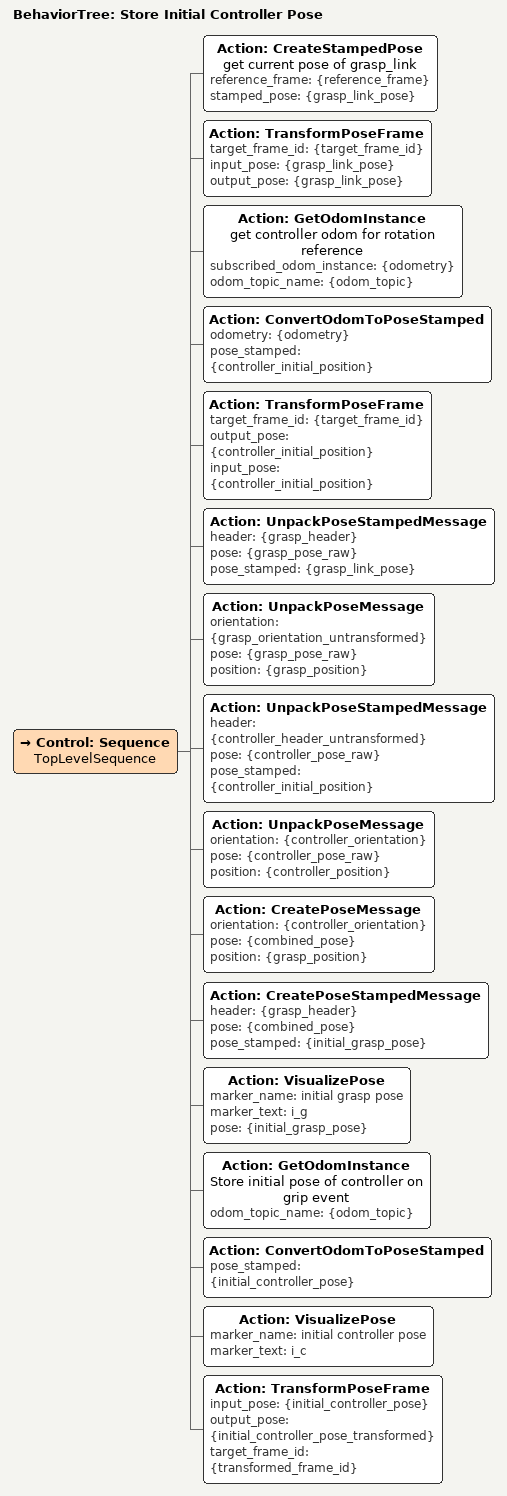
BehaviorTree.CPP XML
<?xml version='1.0' encoding='UTF-8'?>
<root BTCPP_format="4" main_tree_to_execute="Store Initial Controller Pose">
  <BehaviorTree ID="Store Initial Controller Pose" _description="When you clutch-in, need to save the initial controller position">
    <Control ID="Sequence" name="TopLevelSequence">
      <Action ID="CreateStampedPose" name="get current pose of grasp_link" reference_frame="{reference_frame}" stamped_pose="{grasp_link_pose}"/>
      <Action ID="TransformPoseFrame" target_frame_id="{target_frame_id}" input_pose="{grasp_link_pose}" output_pose="{grasp_link_pose}"/>
      <Action ID="GetOdomInstance" name="get controller odom for rotation reference" subscribed_odom_instance="{odometry}" odom_topic_name="{odom_topic}"/>
      <Action ID="ConvertOdomToPoseStamped" odometry="{odometry}" pose_stamped="{controller_initial_position}"/>
      <Action ID="TransformPoseFrame" target_frame_id="{target_frame_id}" output_pose="{controller_initial_position}" input_pose="{controller_initial_position}"/>
      <!--Extract position from grasp_link-->
      <Action ID="UnpackPoseStampedMessage" header="{grasp_header}" pose="{grasp_pose_raw}" pose_stamped="{grasp_link_pose}"/>
      <Action ID="UnpackPoseMessage" orientation="{grasp_orientation_untransformed}" pose="{grasp_pose_raw}" position="{grasp_position}"/>
      <!--Extract rotation from controller-->
      <Action ID="UnpackPoseStampedMessage" header="{controller_header_untransformed}" pose="{controller_pose_raw}" pose_stamped="{controller_initial_position}"/>
      <Action ID="UnpackPoseMessage" orientation="{controller_orientation}" pose="{controller_pose_raw}" position="{controller_position}"/>
      <!--Combine: grasp_link position and controller rotation-->
      <Action ID="CreatePoseMessage" orientation="{controller_orientation}" pose="{combined_pose}" position="{grasp_position}"/>
      <Action ID="CreatePoseStampedMessage" header="{grasp_header}" pose="{combined_pose}" pose_stamped="{initial_grasp_pose}"/>
      <Action ID="VisualizePose" marker_name="initial grasp pose" marker_text="i_g" pose="{initial_grasp_pose}"/>
      <!--Store initial controller pose (in quest frame as before)-->
      <Action ID="GetOdomInstance" name="Store initial pose of controller on grip event " odom_topic_name="{odom_topic}"/>
      <Action ID="ConvertOdomToPoseStamped" pose_stamped="{initial_controller_pose}"/>
      <Action ID="VisualizePose" marker_name="initial controller pose " marker_text="i_c"/>
      <Action ID="TransformPoseFrame" input_pose="{initial_controller_pose}" output_pose="{initial_controller_pose_transformed}" target_frame_id="{transformed_frame_id}"/>
    </Control>
  </BehaviorTree>
</root>
